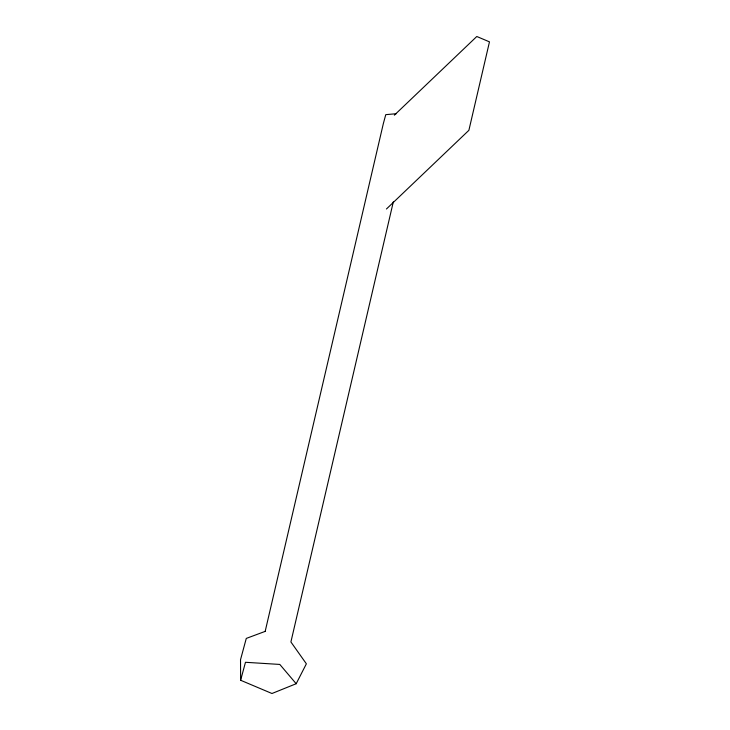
<?xml version="1.0" encoding="UTF-8"?>
<svg xmlns="http://www.w3.org/2000/svg" width="730" height="730" viewBox="0 0 730 730"><rect width="100%" height="100%" fill="white"/><g stroke="black" fill="none" stroke-linecap="round" stroke-linejoin="round"><path stroke-width="1.09" d="M265.182 631.359L383.332 123.635L385.759 114.656L396.28 113.716M393.315 201.854L290.905 641.962L306.372 663.816L296.188 683.727L271.971 693.5L240.626 680.26L240.526 659.71L246.275 638.421L265.537 631.249M240.626 680.26L245.472 662.292L279.809 664.437L296.188 683.727M394.346 115.185L476.79 36.5L489.474 41.856L468.888 130.314L386.435 208.999"/></g></svg>
